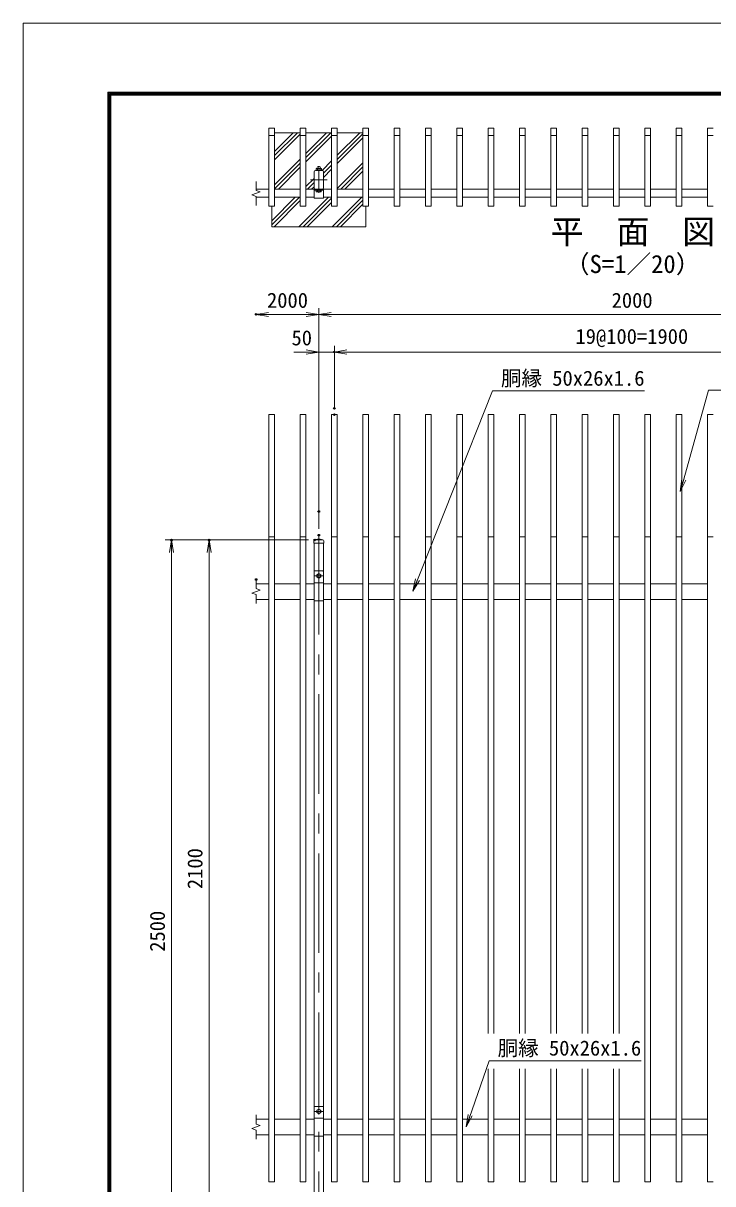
# Model space of a CAD drawing. Units: millimetres, scale not verified. Extents: x -4200 to 4200, y -2970 to 2970.
# Drawn here: x -4200 to -1999, y -736 to 2970 of the extents above; entities that cross this region are included whole.
import ezdxf
from ezdxf.enums import TextEntityAlignment as Align

# ---------------------------------------------------------------- set-up
doc = ezdxf.new("R2010")
doc.units = ezdxf.units.MM
doc.header["$LTSCALE"] = 10
doc.header["$PDMODE"] = 32
doc.header["$PDSIZE"] = 5
doc.linetypes.add('USER1', pattern=[50.8, 31.75, -6.35, 6.35, -6.35])
for name, color, linetype, lineweight in [('0-3_D-STR3', 3, 'Continuous', 13), ('0-4_D-BMK', 2, 'USER1', 13), ('0-5_D-STR1', 1, 'Continuous', 18), ('0-6_D-STR-DIM', 7, 'Continuous', 13), ('0-7_0', 7, 'Continuous', 18), ('0-9_D-TTL-TXT', 7, 'Continuous', 18), ('0-A_D-STR-TXT', 7, 'Continuous', 13), ('0-B_D-TTL', 7, 'Continuous', 18)]:
    doc.layers.add(name, color=color, linetype=linetype, lineweight=lineweight)
doc.layers.add('0-8_Defpoints', color=253, linetype='Continuous')
doc.styles.add('ＭＳ ゴシック', font='')
doc.styles.get('ＭＳ ゴシック').set_extended_font_data('MS Gothic')

# ---------------------------------------------------------------- blocks, each defined once
blk = doc.blocks.new('_Open')
at = {"layer": '0-7_0'}
blk.add_line((-10, 1.667), (0, 0), dxfattribs=at)
blk.add_lwpolyline([(-10, -1.667), (0, 0), (-10, 0)], dxfattribs=at)

msp = doc.modelspace()

# ---------------------------------------------------------------- linework, layer by layer
at = {"layer": '0-3_D-STR3'}
for p, q in [((-3264.66, 2501), (-3264.66, 2505.5)), ((-3262.79, 2506.5), (-3250.44, 2506.5)), ((-3262.79, 2506.5), (-3250.44, 2506.5)), ((-3262.79, 2500), (-3250.44, 2500)), ((-3262.79, 2500), (-3250.44, 2500)), ((-3260.61, 2505.5), (-3260.61, 2501)), ((-3252.51, 2505.5), (-3252.51, 2501)), ((-3248.46, 2501), (-3248.46, 2505.5)), ((-3264.72, 2436.8), (-3248.52, 2436.8)), ((-3264.72, 2432.3), (-3264.72, 2436.8)), ((-3262.85, 2431.3), (-3250.51, 2431.3)), ((-3260.67, 2432.3), (-3260.67, 2436.8)), ((-3252.57, 2432.3), (-3252.57, 2436.8)), ((-3248.52, 2432.3), (-3248.52, 2436.8)), ((-3271.62, 1219), (-3271.62, 1125.8)), ((-3269.62, 1221), (-3243.62, 1221)), ((-3241.62, 1219), (-3241.62, 1125.8)), ((-3271.62, 1183.2), (-3241.62, 1183.2)), ((-3271.62, 1125.8), (-3241.62, 1125.8)), ((-3271.62, -491), (-3271.62, -584.2)), ((-3269.62, -489), (-3243.62, -489)), ((-3241.62, -491), (-3241.62, -584.2)), ((-3271.62, -526.8), (-3241.62, -526.8)), ((-3271.62, -584.2), (-3241.62, -584.2))]:
    msp.add_line(p, q, dxfattribs=at)
for points in [[(-3250.12, 1208.75), (-3256.62, 1212.51), (-3263.12, 1208.75), (-3263.12, 1201.25), (-3256.62, 1197.49), (-3250.12, 1201.25)], [(-3250.12, -501.25), (-3256.62, -497.49), (-3263.12, -501.25), (-3263.12, -508.75), (-3256.62, -512.51), (-3250.12, -508.75)]]:
    msp.add_lwpolyline(points, close=True, dxfattribs=at)
for centre in [(-3256.62, 1205), (-3256.62, -505)]:
    msp.add_circle(centre, 6.25, dxfattribs=at)
for centre, radius, start, end in [((-3262.63, 2503.96), 2.54, 37.21089, 142.78911), ((-3262.63, 2502.54), 2.54, 217.21089, 322.78911), ((-3263.5, 2506.87), 0.5, 279.83916, 352.83194), ((-3256.56, 2506), 6.5, 7.16806, 172.83194), ((-3256.56, 2497.8), 8.7, 62.26063, 117.73937), ((-3256.56, 2508.7), 8.7, 242.26063, 297.73937), ((-3250.48, 2503.95), 2.55, 37.42505, 142.57495), ((-3250.48, 2502.55), 2.55, 217.42505, 322.57495), ((-3249.61, 2506.87), 0.5, 187.16806, 253.42019), ((-3262.69, 2433.84), 2.54, 217.21089, 322.78911), ((-3256.62, 2440), 8.7, 242.26063, 297.73937), ((-3250.54, 2433.85), 2.55, 217.42505, 322.57495), ((-3269.62, 1219), 2, 90, 180), ((-3243.62, 1219), 2, 0, 90), ((-3269.62, -491), 2, 90, 180), ((-3243.62, -491), 2, 0, 90)]:
    msp.add_arc(centre, radius, start, end, dxfattribs=at)
at = {"layer": '0-4_D-BMK'}
for p, q in [((-3283.12, 2620), (-3230.12, 2620)), ((-3256.62, 2511.5), (-3256.62, 2428.5)), ((-3283.12, 2470), (-3230.12, 2470)), ((-3283.12, 2320), (-3230.12, 2320)), ((-3256.62, 1335), (-3256.62, -1195)), ((-3244.12, 1205), (-3269.12, 1205)), ((-3256.62, 1215), (-3256.62, 1195)), ((-3244.12, -505), (-3269.12, -505)), ((-3256.62, -495), (-3256.62, -515))]:
    msp.add_line(p, q, dxfattribs=at)
at = {"layer": '0-5_D-STR1'}
for p, q in [((-3415.62, 2386), (-3415.62, 2635.25)), ((-3415.62, 2635.25), (-3397.62, 2635.25)), ((-3397.62, 2386), (-3397.62, 2635.25)), ((-3315.62, 2386), (-3315.62, 2635.25)), ((-3315.62, 2635.25), (-3297.62, 2635.25)), ((-3297.62, 2386), (-3297.62, 2635.25)), ((-3215.62, 2386), (-3215.62, 2635.25)), ((-3215.62, 2635.25), (-3197.62, 2635.25)), ((-3197.62, 2386), (-3197.62, 2635.25)), ((-3115.62, 2386), (-3115.62, 2635.25)), ((-3115.62, 2635.25), (-3097.62, 2635.25)), ((-3097.62, 2386), (-3097.62, 2635.25)), ((-3015.62, 2386), (-3015.62, 2635.25)), ((-3015.62, 2635.25), (-2997.62, 2635.25)), ((-2997.62, 2386), (-2997.62, 2635.25)), ((-2915.62, 2386), (-2915.62, 2635.25)), ((-2915.62, 2635.25), (-2897.62, 2635.25)), ((-2897.62, 2386), (-2897.62, 2635.25)), ((-2815.62, 2386), (-2815.62, 2635.25)), ((-2815.62, 2635.25), (-2797.62, 2635.25)), ((-2797.62, 2386), (-2797.62, 2635.25)), ((-2715.62, 2386), (-2715.62, 2635.25)), ((-2715.62, 2635.25), (-2697.62, 2635.25)), ((-2697.62, 2386), (-2697.62, 2635.25)), ((-2615.62, 2386), (-2615.62, 2635.25)), ((-2615.62, 2635.25), (-2597.62, 2635.25)), ((-2597.62, 2386), (-2597.62, 2635.25)), ((-2515.62, 2386), (-2515.62, 2635.25)), ((-2515.62, 2635.25), (-2497.62, 2635.25)), ((-2497.62, 2386), (-2497.62, 2635.25)), ((-2415.62, 2386), (-2415.62, 2635.25)), ((-2415.62, 2635.25), (-2397.62, 2635.25)), ((-2397.62, 2386), (-2397.62, 2635.25)), ((-2315.62, 2386), (-2315.62, 2635.25)), ((-2315.62, 2635.25), (-2297.62, 2635.25)), ((-2297.62, 2386), (-2297.62, 2635.25)), ((-2215.62, 2386), (-2215.62, 2635.25)), ((-2215.62, 2635.25), (-2197.62, 2635.25)), ((-2197.62, 2386), (-2197.62, 2635.25)), ((-2115.62, 2386), (-2115.62, 2635.25)), ((-2115.62, 2635.25), (-2097.62, 2635.25)), ((-2097.62, 2386), (-2097.62, 2635.25)), ((-2015.62, 2386), (-2015.62, 2635.25)), ((-2015.62, 2635.25), (-1997.62, 2635.25)), ((-3415.62, 2611), (-3397.62, 2611)), ((-3315.62, 2611), (-3297.62, 2611)), ((-3215.62, 2611), (-3197.62, 2611)), ((-3115.62, 2611), (-3097.62, 2611)), ((-3015.62, 2611), (-2997.62, 2611)), ((-2915.62, 2611), (-2897.62, 2611)), ((-2815.62, 2611), (-2797.62, 2611)), ((-2715.62, 2611), (-2697.62, 2611)), ((-2615.62, 2611), (-2597.62, 2611)), ((-2515.62, 2611), (-2497.62, 2611)), ((-2415.62, 2611), (-2397.62, 2611)), ((-2315.62, 2611), (-2297.62, 2611)), ((-2215.62, 2611), (-2197.62, 2611)), ((-2115.62, 2611), (-2097.62, 2611)), ((-2015.62, 2611), (-1997.62, 2611)), ((-3271.62, 2495.4), (-3271.62, 2444.6)), ((-3246.22, 2500), (-3267.02, 2500)), ((-3241.62, 2444.6), (-3241.62, 2495.4)), ((-3456.62, 2440), (-3415.62, 2440)), ((-3456.62, 2414), (-3415.62, 2414)), ((-3397.62, 2440), (-3315.62, 2440)), ((-3397.62, 2414), (-3315.62, 2414)), ((-3297.62, 2440), (-3215.62, 2440)), ((-3297.62, 2414), (-3271.62, 2414)), ((-3241.62, 2436.8), (-3271.62, 2436.8)), ((-3267.02, 2440), (-3246.22, 2440)), ((-3241.62, 2410.8), (-3241.62, 2440)), ((-3241.62, 2414), (-3215.62, 2414)), ((-3197.62, 2440), (-3115.62, 2440)), ((-3197.62, 2414), (-3115.62, 2414)), ((-3097.62, 2440), (-3015.62, 2440)), ((-3097.62, 2414), (-3015.62, 2414)), ((-2997.62, 2440), (-2915.62, 2440)), ((-2997.62, 2414), (-2915.62, 2414)), ((-2897.62, 2440), (-2815.62, 2440)), ((-2897.62, 2414), (-2815.62, 2414)), ((-2797.62, 2440), (-2715.62, 2440)), ((-2797.62, 2414), (-2715.62, 2414)), ((-2697.62, 2440), (-2615.62, 2440)), ((-2697.62, 2414), (-2615.62, 2414)), ((-2597.62, 2440), (-2515.62, 2440)), ((-2597.62, 2414), (-2515.62, 2414)), ((-2497.62, 2440), (-2415.62, 2440)), ((-2497.62, 2414), (-2415.62, 2414)), ((-2397.62, 2440), (-2315.62, 2440)), ((-2397.62, 2414), (-2315.62, 2414)), ((-2297.62, 2440), (-2215.62, 2440)), ((-2297.62, 2414), (-2215.62, 2414)), ((-2197.62, 2440), (-2115.62, 2440)), ((-2197.62, 2414), (-2115.62, 2414)), ((-2097.62, 2440), (-2015.62, 2440)), ((-2097.62, 2414), (-2015.62, 2414)), ((-3415.62, 2386), (-3397.62, 2386)), ((-3315.62, 2386), (-3297.62, 2386)), ((-3215.62, 2386), (-3197.62, 2386)), ((-3115.62, 2386), (-3097.62, 2386)), ((-3015.62, 2386), (-2997.62, 2386)), ((-2915.62, 2386), (-2897.62, 2386)), ((-2815.62, 2386), (-2797.62, 2386)), ((-2715.62, 2386), (-2697.62, 2386)), ((-2615.62, 2386), (-2597.62, 2386)), ((-2515.62, 2386), (-2497.62, 2386)), ((-2415.62, 2386), (-2397.62, 2386)), ((-2315.62, 2386), (-2297.62, 2386)), ((-2215.62, 2386), (-2197.62, 2386)), ((-2115.62, 2386), (-2097.62, 2386)), ((-2015.62, 2386), (-1997.62, 2386)), ((-3415.62, 1720), (-3397.62, 1720)), ((-3397.62, 1720), (-3397.62, -730)), ((-3315.62, 1720), (-3297.62, 1720)), ((-3297.62, 1720), (-3297.62, -730)), ((-3215.62, 1720), (-3197.62, 1720)), ((-3197.62, 1720), (-3197.62, -730)), ((-3115.62, 1720), (-3097.62, 1720)), ((-3097.62, 1720), (-3097.62, -730)), ((-3015.62, 1720), (-2997.62, 1720)), ((-2997.62, 1720), (-2997.62, -730)), ((-2915.62, 1720), (-2897.62, 1720)), ((-2897.62, 1720), (-2897.62, -730)), ((-2815.62, 1720), (-2797.62, 1720)), ((-2797.62, 1720), (-2797.62, -730)), ((-2715.62, 1720), (-2715.62, -256.84)), ((-2715.62, 1720), (-2697.62, 1720)), ((-2697.62, 1720), (-2697.62, -256.84)), ((-2615.62, 1720), (-2615.62, -256.84)), ((-2615.62, 1720), (-2597.62, 1720)), ((-2597.62, 1720), (-2597.62, -256.84)), ((-2515.62, 1720), (-2515.62, -256.84)), ((-2515.62, 1720), (-2497.62, 1720)), ((-2497.62, 1720), (-2497.62, -256.84)), ((-2415.62, 1720), (-2415.62, -256.84)), ((-2415.62, 1720), (-2397.62, 1720)), ((-2397.62, 1720), (-2397.62, -256.84)), ((-2315.62, 1720), (-2315.62, -256.84)), ((-2315.62, 1720), (-2297.62, 1720)), ((-2297.62, 1720), (-2297.62, -256.84)), ((-2215.62, 1720), (-2197.62, 1720)), ((-2197.62, 1720), (-2197.62, -730)), ((-2115.62, 1720), (-2097.62, 1720)), ((-2097.62, 1720), (-2097.62, -730)), ((-2015.62, 1720), (-1997.62, 1720)), ((-3415.62, 1330), (-3397.62, 1330)), ((-3315.62, 1330), (-3297.62, 1330)), ((-3272.87, 1317), (-3272.87, 1310)), ((-3272.87, 1310), (-3240.37, 1310)), ((-3271.62, 1310), (-3271.62, 1219)), ((-3256.62, 1323), (-3269.87, 1320)), ((-3269.87, 1320), (-3243.37, 1320)), ((-3256.62, 1323), (-3243.37, 1320)), ((-3241.62, 1219), (-3241.62, 1310)), ((-3240.37, 1317), (-3240.37, 1310)), ((-3215.62, 1330), (-3197.62, 1330)), ((-3115.62, 1330), (-3097.62, 1330)), ((-3015.62, 1330), (-2997.62, 1330)), ((-2915.62, 1330), (-2897.62, 1330)), ((-2815.62, 1330), (-2797.62, 1330)), ((-2715.62, 1330), (-2697.62, 1330)), ((-2615.62, 1330), (-2597.62, 1330)), ((-2515.62, 1330), (-2497.62, 1330)), ((-2415.62, 1330), (-2397.62, 1330)), ((-2315.62, 1330), (-2297.62, 1330)), ((-2215.62, 1330), (-2197.62, 1330)), ((-2115.62, 1330), (-2097.62, 1330)), ((-2015.62, 1330), (-1997.62, 1330)), ((-3456.62, 1180), (-3415.62, 1180)), ((-3397.62, 1180), (-3315.62, 1180)), ((-3297.62, 1180), (-3271.62, 1180)), ((-3241.62, 1180), (-3215.62, 1180)), ((-3197.62, 1180), (-3115.62, 1180)), ((-3097.62, 1180), (-3015.62, 1180)), ((-2997.62, 1180), (-2915.62, 1180)), ((-2897.62, 1180), (-2815.62, 1180)), ((-2797.62, 1180), (-2715.62, 1180)), ((-2697.62, 1180), (-2615.62, 1180)), ((-2597.62, 1180), (-2515.62, 1180)), ((-2497.62, 1180), (-2415.62, 1180)), ((-2397.62, 1180), (-2315.62, 1180)), ((-2297.62, 1180), (-2215.62, 1180)), ((-2197.62, 1180), (-2115.62, 1180)), ((-2097.62, 1180), (-2015.62, 1180)), ((-3456.62, 1130), (-3415.62, 1130)), ((-3397.62, 1130), (-3315.62, 1130)), ((-3297.62, 1130), (-3271.62, 1130)), ((-3271.62, -491), (-3271.62, 1125.8)), ((-3241.62, 1130), (-3215.62, 1130)), ((-3241.62, -491), (-3241.62, 1125.8)), ((-3197.62, 1130), (-3115.62, 1130)), ((-3097.62, 1130), (-3015.62, 1130)), ((-2997.62, 1130), (-2915.62, 1130)), ((-2897.62, 1130), (-2815.62, 1130)), ((-2797.62, 1130), (-2715.62, 1130)), ((-2697.62, 1130), (-2615.62, 1130)), ((-2597.62, 1130), (-2515.62, 1130)), ((-2497.62, 1130), (-2415.62, 1130)), ((-2397.62, 1130), (-2315.62, 1130)), ((-2297.62, 1130), (-2215.62, 1130)), ((-2197.62, 1130), (-2115.62, 1130)), ((-2097.62, 1130), (-2015.62, 1130)), ((-2715.62, -369.32), (-2715.62, -730)), ((-2697.62, -369.32), (-2697.62, -730)), ((-2615.62, -369.32), (-2615.62, -730)), ((-2597.62, -369.32), (-2597.62, -730)), ((-2515.62, -369.32), (-2515.62, -730)), ((-2497.62, -369.32), (-2497.62, -730)), ((-2415.62, -369.32), (-2415.62, -730)), ((-2397.62, -369.32), (-2397.62, -730)), ((-2315.62, -369.32), (-2315.62, -730)), ((-2297.62, -369.32), (-2297.62, -730)), ((-3456.62, -530), (-3415.62, -530)), ((-3397.62, -530), (-3315.62, -530)), ((-3297.62, -530), (-3271.62, -530)), ((-3241.62, -530), (-3215.62, -530)), ((-3197.62, -530), (-3115.62, -530)), ((-3097.62, -530), (-3015.62, -530)), ((-2997.62, -530), (-2915.62, -530)), ((-2897.62, -530), (-2815.62, -530)), ((-2797.62, -530), (-2715.62, -530)), ((-2697.62, -530), (-2615.62, -530)), ((-2597.62, -530), (-2515.62, -530)), ((-2497.62, -530), (-2415.62, -530)), ((-2397.62, -530), (-2315.62, -530)), ((-2297.62, -530), (-2215.62, -530)), ((-2197.62, -530), (-2115.62, -530)), ((-2097.62, -530), (-2015.62, -530)), ((-3456.62, -580), (-3415.62, -580)), ((-3397.62, -580), (-3315.62, -580)), ((-3297.62, -580), (-3271.62, -580)), ((-3271.62, -584.2), (-3271.62, -1180)), ((-3241.62, -580), (-3215.62, -580)), ((-3241.62, -1180), (-3241.62, -584.2)), ((-3197.62, -580), (-3115.62, -580)), ((-3097.62, -580), (-3015.62, -580)), ((-2997.62, -580), (-2915.62, -580)), ((-2897.62, -580), (-2815.62, -580)), ((-2797.62, -580), (-2715.62, -580)), ((-2697.62, -580), (-2615.62, -580)), ((-2597.62, -580), (-2515.62, -580)), ((-2497.62, -580), (-2415.62, -580)), ((-2397.62, -580), (-2315.62, -580)), ((-2297.62, -580), (-2215.62, -580)), ((-2197.62, -580), (-2115.62, -580)), ((-2097.62, -580), (-2015.62, -580)), ((-2715.62, -730), (-2697.62, -730)), ((-2615.62, -730), (-2597.62, -730)), ((-2515.62, -730), (-2497.62, -730)), ((-2415.62, -730), (-2397.62, -730)), ((-2315.62, -730), (-2297.62, -730))]:
    msp.add_line(p, q, dxfattribs=at)
for points in [[(-3241.62, 2410.8), (-3271.62, 2410.8), (-3271.62, 2440)], [(-3415.62, 1720), (-3415.62, -730), (-3397.62, -730)], [(-3315.62, 1720), (-3315.62, -730), (-3297.62, -730)], [(-3215.62, 1720), (-3215.62, -730), (-3197.62, -730)], [(-3115.62, 1720), (-3115.62, -730), (-3097.62, -730)], [(-3015.62, 1720), (-3015.62, -730), (-2997.62, -730)], [(-2915.62, 1720), (-2915.62, -730), (-2897.62, -730)], [(-2815.62, 1720), (-2815.62, -730), (-2797.62, -730)], [(-2215.62, 1720), (-2215.62, -730), (-2197.62, -730)], [(-2115.62, 1720), (-2115.62, -730), (-2097.62, -730)], [(-2015.62, 1720), (-2015.62, -730), (-1997.62, -730)]]:
    msp.add_lwpolyline(points, dxfattribs=at)
for centre, radius, start, end in [((-3267.02, 2495.4), 4.6, 90, 180), ((-3246.22, 2495.4), 4.6, 0, 90), ((-3267.02, 2444.6), 4.6, 180, 270), ((-3246.22, 2444.6), 4.6, 270, 0), ((-3269.87, 1317), 3, 90, 180), ((-3243.37, 1317), 3, 0, 90)]:
    msp.add_arc(centre, radius, start, end, dxfattribs=at)
at = {"layer": '0-6_D-STR-DIM'}
for p, q in [((-3456.62, 2464.99), (-3456.62, 2436.18)), ((-3469.83, 2421.75), (-3443.4, 2431.37)), ((-3456.62, 2416.94), (-3469.83, 2421.75)), ((-3443.4, 2431.37), (-3456.62, 2436.18)), ((-3456.62, 2416.94), (-3456.62, 2388.13)), ((-3256.62, 2040), (-3456.62, 2040)), ((-3256.62, 1430.62), (-3256.62, 2060)), ((-3256.62, 1430.62), (-3256.62, 2060)), ((-3256.62, 2040), (-1256.62, 2040)), ((-3256.62, 1355), (-3256.62, 1940)), ((-3206.62, 1740), (-3206.62, 1940)), ((-3206.62, 1760), (-3206.62, 1940)), ((-3296.62, 1920), (-3336.62, 1920)), ((-3256.62, 1920), (-3206.62, 1920)), ((-3206.62, 1920), (-1306.62, 1920)), ((-3166.62, 1920), (-3126.62, 1920)), ((-3289.62, 1320), (-3746.62, 1320)), ((-3726.62, -1180), (-3726.62, 1320)), ((-3289.62, 1320), (-3626.62, 1320)), ((-3606.62, -780), (-3606.62, 1320)), ((-3456.62, 1193.43), (-3456.62, 1164.62)), ((-3469.83, 1150.19), (-3443.4, 1159.81)), ((-3456.62, 1145.38), (-3469.83, 1150.19)), ((-3443.4, 1159.81), (-3456.62, 1164.62)), ((-3456.62, 1145.38), (-3456.62, 1116.57)), ((-3456.62, -516.57), (-3456.62, -545.38)), ((-3469.83, -559.81), (-3443.4, -550.19)), ((-3443.4, -550.19), (-3456.62, -545.38)), ((-3456.62, -564.62), (-3469.83, -559.81)), ((-3456.62, -564.62), (-3456.62, -593.43))]:
    msp.add_line(p, q, dxfattribs=at)
at = {"layer": '0-7_0'}
for p, q in [((-3397.62, 2620), (-3315.62, 2620)), ((-3397.62, 2547.12), (-3324.74, 2620)), ((-3397.62, 2560.38), (-3338, 2620)), ((-3397.62, 2533.87), (-3315.62, 2615.87)), ((-3297.62, 2620), (-3215.62, 2620)), ((-3297.62, 2541.06), (-3218.67, 2620)), ((-3297.62, 2554.32), (-3231.93, 2620)), ((-3297.62, 2527.8), (-3215.62, 2609.8)), ((-3197.62, 2620), (-3115.62, 2620)), ((-3197.62, 2548.25), (-3125.87, 2620)), ((-3197.62, 2534.99), (-3115.62, 2616.99)), ((-3197.62, 2521.73), (-3115.62, 2603.73)), ((-3397.62, 2454.32), (-3315.62, 2536.32)), ((-3397.62, 2441.06), (-3315.62, 2523.06)), ((-3245.9, 2499.97), (-3215.62, 2530.25)), ((-3197.62, 2442.18), (-3115.62, 2524.18)), ((-3385.42, 2440), (-3315.62, 2509.8)), ((-3241.62, 2490.99), (-3215.62, 2516.99)), ((-3241.62, 2477.73), (-3215.62, 2503.73)), ((-3186.54, 2440), (-3115.62, 2510.93)), ((-3173.28, 2440), (-3115.62, 2497.67)), ((-3297.62, 2448.25), (-3271.62, 2474.25)), ((-3292.61, 2440), (-3271.62, 2460.99)), ((-3279.35, 2440), (-3271.62, 2447.73)), ((-3406.62, 2325.99), (-3318.61, 2414)), ((-3406.62, 2339.25), (-3331.87, 2414)), ((-3319.8, 2320), (-3225.8, 2414)), ((-3306.54, 2320), (-3215.62, 2410.93)), ((-3213.73, 2320), (-3119.73, 2414)), ((-3406.62, 2320), (-3406.62, 2386)), ((-3399.35, 2320), (-3315.62, 2403.73)), ((-3293.28, 2320), (-3215.62, 2397.67)), ((-3200.48, 2320), (-3115.62, 2404.86)), ((-3187.22, 2320), (-3115.62, 2391.6)), ((-3106.62, 2320), (-3106.62, 2386)), ((-3406.62, 2320), (-3106.62, 2320)), ((-3107.67, 2320), (-3106.62, 2321.05))]:
    msp.add_line(p, q, dxfattribs=at)
at = {"layer": '0-8_Defpoints'}
for p in [(-3456.62, 2040), (-3206.62, 1920), (-3206.62, 1740), (-3206.62, 1720), (-3256.62, 1410.62), (-3256.62, 1335), (-3726.62, 1320), (-3606.62, 1320), (-3269.62, 1320), (-3456.62, 1193.43)]:
    msp.add_point(p, dxfattribs=at)
at = {"layer": '0-A_D-STR-TXT'}
for points in [[(-2217.29, 1795.49), (-2701.98, 1795.49), (-2955.63, 1157.68)], [(-1527.73, 1797.82), (-2012.42, 1797.82), (-2102.09, 1476.12)], [(-2227.86, -343.67), (-2712.54, -343.67), (-2785.63, -552.64)]]:
    msp.add_lwpolyline(points, dxfattribs=at)
at = {"layer": '0-B_D-TTL'}
for points in [[(-4200, -2970), (4200, -2970), (4200, 2970), (-4200, 2970)], [(-3930, 2750), (3930, 2750), (3930, -2750), (-3930, -2750)], [(-3927.5, 2747.5), (3927.5, 2747.5), (3927.5, -2747.5), (-3927.5, -2747.5)], [(-3925, 2745), (3925, 2745), (3925, -2745), (-3925, -2745)], [(-3922.5, 2742.5), (3922.5, 2742.5), (3922.5, -2742.5), (-3922.5, -2742.5)], [(-3920, 2740), (3920, 2740), (3920, -2740), (-3920, -2740)]]:
    msp.add_lwpolyline(points, close=True, dxfattribs=at)

# ---------------------------------------------------------------- block references
at = {"layer": '0-6_D-STR-DIM', "xscale": 4, "yscale": 4}
for p, rotation in [((-3456.62, 2040), 180), ((-3256.62, 2040), 180), ((-3206.62, 1920), 180), ((-3206.62, 1920), 180), ((-3726.62, 1320), 90), ((-3606.62, 1320), 90)]:
    msp.add_blockref('_Open', p, dxfattribs=dict(at, rotation=rotation))
for p in [(-3256.62, 2040), (-3256.62, 1920)]:
    msp.add_blockref('_Open', p, dxfattribs=at)
at = {"layer": '0-A_D-STR-TXT', "xscale": 4, "yscale": 4}
for p, rotation in [((-2102.63, 1474.19), 254.42464), ((-2956.37, 1155.82), 248.31295), ((-2786.29, -554.53), 250.72359)]:
    msp.add_blockref('_Open', p, dxfattribs=dict(at, rotation=rotation))

# ---------------------------------------------------------------- texts
at = {"layer": '0-6_D-STR-DIM', "style": 'ＭＳ ゴシック'}
for s, p in [('2000', (-3421.89, 2046.75)), ('2000', (-2321.89, 2046.75)), ('50', (-3343.66, 1926.81)), ('19@100=1900', (-2437.33, 1931.44))]:
    msp.add_text(s, height=48.09, dxfattribs=at).set_placement(p, align=Align.BOTTOM_LEFT)
for s, p in [('2100', (-3613.37, 204.73)), ('2500', (-3733.37, 4.73))]:
    msp.add_text(s, height=48.09, rotation=90, dxfattribs=at).set_placement(p, align=Align.BOTTOM_LEFT)
at = {"layer": '0-9_D-TTL-TXT', "style": 'ＭＳ ゴシック'}
for s, height, p in [('平\u3000面\u3000図', 76.98, (-2516.52, 2242.36)), ('（S=1／20）', 57.7, (-2471.03, 2154.9))]:
    msp.add_text(s, height=height, dxfattribs=at).set_placement(p, align=Align.BOTTOM_LEFT)
at = {"layer": '0-A_D-STR-TXT', "style": 'ＭＳ ゴシック'}
for p in [(-2675.25, 1797.87), (-2685.82, -341.29)]:
    msp.add_text('胴縁 50x26x1.6', height=48.09, dxfattribs=at).set_placement(p, align=Align.BOTTOM_LEFT)

doc.saveas('drawing.dxf')
